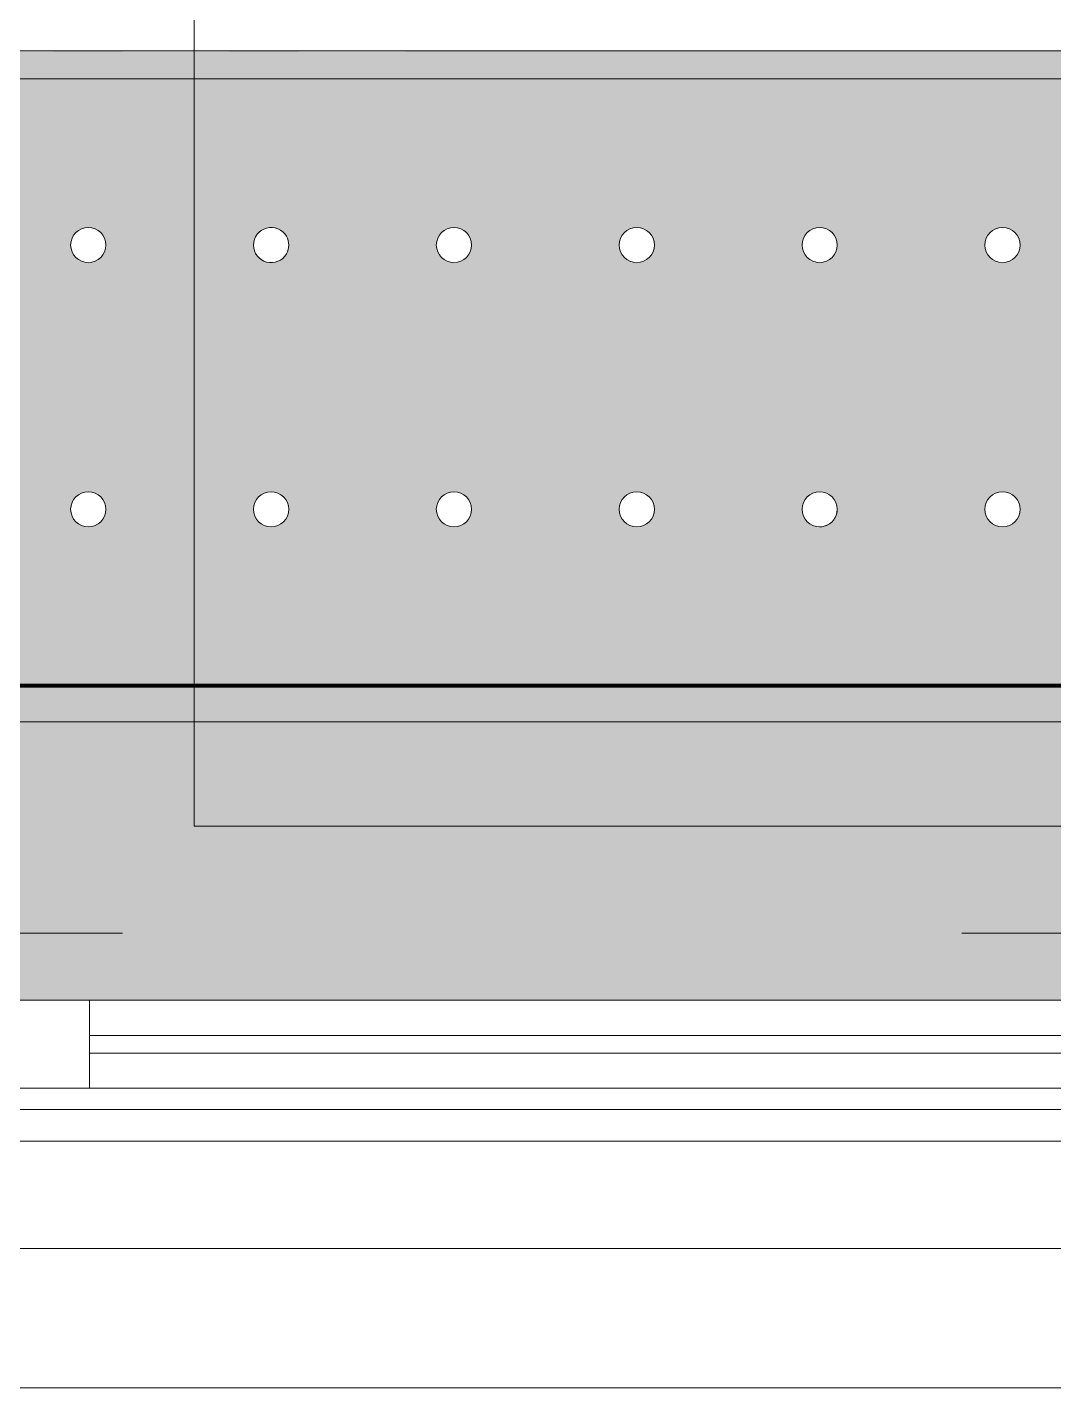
# Model space of a CAD drawing. Header units: millimetres. Extents: x 35144 to 233944, y -8553 to 29000.
# Drawn here: x 58075 to 58657, y -258 to 514 of the extents above; entities that cross this region are included whole.
import ezdxf

# ---------------------------------------------------------------- set-up
doc = ezdxf.new("R2010")
doc.units = ezdxf.units.MM
doc.linetypes.add('Осевая', pattern=[3175, 635, -476.25, 1587.5, -476.25])
for name, color, linetype, lineweight in [('A-GLAZ', 7, 'Continuous', 9), ('A-GLAZ-1', 7, 'Continuous', 13), ('A-WALL-IDEN', 7, 'Continuous', 9), ('Оси-2', 7, 'Осевая', 9)]:
    doc.layers.add(name, color=color, linetype=linetype, lineweight=lineweight)
for name, color, linetype, lineweight, true_color in [('A-WALL-1', 7, 'Continuous', 9, 0xc0c0c0), ('I-WALL-13', 7, 'Continuous', 53, 0xeaa7bf), ('I-WALL-6', 7, 'Continuous', 9, 0xc0c0c0), ('I-WALL-7', 7, 'Continuous', 9, 0xcbc7bf), ('S-WALL-ANLY', 7, 'Continuous', 13, 0x008040), ('Знаки-1', 9, 'Continuous', 9, 0x808080), ('Знаки-2', 7, 'Continuous', 9, 0xc1bbaf), ('Знаки-4', 7, 'Continuous', 9, 0xaba79f), ('Знаки-5', 7, 'Continuous', 9, 0xd5cdbe), ('Знаки-6', 7, 'Continuous', 9, 0xd1cabb), ('Знаки-7', 7, 'Continuous', 9, 0xccc5b7), ('Знаки-8', 7, 'Continuous', 9, 0xd4ccbd), ('Знаки-9', 7, 'Continuous', 9, 0xd6cebe)]:
    doc.layers.add(name, color=color, linetype=linetype, lineweight=lineweight, true_color=true_color)
doc.layers.add('Знаки-3', color=7, linetype='Continuous', lineweight=9, transparency=0.5)

# ---------------------------------------------------------------- blocks, each defined once
blk = doc.blocks.new('120_Окно_СКБ_2Ст - 120_Окно_СКБ_2Ст 2100х2500 _мал створка справа_-V16-План отделки стен 1 этажа в осях 17-23')
at = {"layer": 'A-GLAZ'}
for p, q in [((1050, -57), (-1050, -57)), ((-930, -107), (100, -107)), ((100, -117), (-930, -117))]:
    blk.add_line(p, q, dxfattribs=at)
at = {"layer": 'A-GLAZ-1'}
for p, q in [((150, -87), (-980, -87)), ((100, -137), (100, -87)), ((-1000, -137), (170, -137)), ((170, -137), (-1000, -137))]:
    blk.add_line(p, q, dxfattribs=at)
blk = doc.blocks.new('Зашивка радиатора_ с перфорацией М5 - Зашивка радиатора_ с перфорацией М5-V60-План отделки стен 1 этажа в осях 17-23')
at = {"layer": 'Знаки-3'}
h = blk.add_hatch(color=256, dxfattribs=at)
h.paths.add_polyline_path([(1699.28, 380), (1699.28, 369), (1719.28, 369), (1719.28, 359), (919.28, 359), (919.28, 369), (939.28, 369), (939.28, 380), (869.28, 380), (869.28, 369), (889.28, 369), (889.28, 359), (-280.72, 359), (-280.72, 369), (-260.72, 369), (-260.72, 380), (-310, 380), (-310, -179.94), (1749.28, -179), (1750, 380), (1719.28, 380)])
h.paths.add_polyline_path([(1650, 90.35), (1655, 89.02), (1658.66, 85.35), (1660, 80.35), (1658.66, 75.35), (1655, 71.69), (1650, 70.35), (1645, 71.69), (1641.34, 75.35), (1640, 80.35), (1641.34, 85.35), (1645, 89.02), (1647.41, 90.01)])
h.paths.add_polyline_path([(1546.25, 90.35), (1551.25, 89.02), (1554.91, 85.35), (1556.25, 80.35), (1554.91, 75.35), (1551.25, 71.69), (1546.25, 70.35), (1541.25, 71.69), (1537.59, 75.35), (1536.25, 80.35), (1537.59, 85.35), (1541.25, 89.02), (1543.66, 90.01)])
h.paths.add_polyline_path([(1338.75, 90.35), (1343.75, 89.02), (1347.41, 85.35), (1348.75, 80.35), (1347.41, 75.35), (1343.75, 71.69), (1338.75, 70.35), (1333.75, 71.69), (1330.09, 75.35), (1328.75, 80.35), (1330.09, 85.35), (1333.75, 89.02), (1336.16, 90.01)])
h.paths.add_polyline_path([(923.75, 90.35), (928.75, 89.02), (932.41, 85.35), (933.75, 80.35), (932.41, 75.35), (928.75, 71.69), (923.75, 70.35), (918.75, 71.69), (915.09, 75.35), (913.75, 80.35), (915.09, 85.35), (918.75, 89.02), (921.16, 90.01)])
h.paths.add_polyline_path([(1027.5, 90.35), (1032.5, 89.02), (1036.16, 85.35), (1037.5, 80.35), (1036.16, 75.35), (1032.5, 71.69), (1027.5, 70.35), (1022.5, 71.69), (1018.84, 75.35), (1017.5, 80.35), (1018.84, 85.35), (1022.5, 89.02), (1024.91, 90.01)])
h.paths.add_polyline_path([(1442.5, 90.35), (1447.5, 89.02), (1451.16, 85.35), (1452.5, 80.35), (1451.16, 75.35), (1447.5, 71.69), (1442.5, 70.35), (1437.5, 71.69), (1433.84, 75.35), (1432.5, 80.35), (1433.84, 85.35), (1437.5, 89.02), (1439.91, 90.01)])
h.paths.add_polyline_path([(405, 90.35), (410, 89.02), (413.66, 85.35), (415, 80.35), (413.66, 75.35), (410, 71.69), (405, 70.35), (400, 71.69), (396.34, 75.35), (395, 80.35), (396.34, 85.35), (400, 89.02), (402.41, 90.01)])
h.paths.add_polyline_path([(301.25, 90.35), (306.25, 89.02), (309.91, 85.35), (311.25, 80.35), (309.91, 75.35), (306.25, 71.69), (301.25, 70.35), (296.25, 71.69), (292.59, 75.35), (291.25, 80.35), (292.59, 85.35), (296.25, 89.02), (298.66, 90.01)])
h.paths.add_polyline_path([(1235, 90.35), (1240, 89.02), (1243.66, 85.35), (1245, 80.35), (1243.66, 75.35), (1240, 71.69), (1235, 70.35), (1230, 71.69), (1226.34, 75.35), (1225, 80.35), (1226.34, 85.35), (1230, 89.02), (1232.41, 90.01)])
h.paths.add_polyline_path([(197.5, 90.35), (202.5, 89.02), (206.16, 85.35), (207.5, 80.35), (206.16, 75.35), (202.5, 71.69), (197.5, 70.35), (192.5, 71.69), (188.84, 75.35), (187.5, 80.35), (188.84, 85.35), (192.5, 89.02), (194.91, 90.01)])
h.paths.add_polyline_path([(1131.25, 90.35), (1136.25, 89.02), (1139.91, 85.35), (1141.25, 80.35), (1139.91, 75.35), (1136.25, 71.69), (1131.25, 70.35), (1126.25, 71.69), (1122.59, 75.35), (1121.25, 80.35), (1122.59, 85.35), (1126.25, 89.02), (1128.66, 90.01)])
h.paths.add_polyline_path([(508.75, 90.35), (513.75, 89.02), (517.41, 85.35), (518.75, 80.35), (517.41, 75.35), (513.75, 71.69), (508.75, 70.35), (503.75, 71.69), (500.09, 75.35), (498.75, 80.35), (500.09, 85.35), (503.75, 89.02), (506.16, 90.01)])
h.paths.add_polyline_path([(820, 90.35), (825, 89.02), (828.66, 85.35), (830, 80.35), (828.66, 75.35), (825, 71.69), (820, 70.35), (815, 71.69), (811.34, 75.35), (810, 80.35), (811.34, 85.35), (815, 89.02), (817.41, 90.01)])
h.paths.add_polyline_path([(612.5, 90.35), (617.5, 89.02), (621.16, 85.35), (622.5, 80.35), (621.16, 75.35), (617.5, 71.69), (612.5, 70.35), (607.5, 71.69), (603.84, 75.35), (602.5, 80.35), (603.84, 85.35), (607.5, 89.02), (609.91, 90.01)])
h.paths.add_polyline_path([(716.25, 90.35), (721.25, 89.02), (724.91, 85.35), (726.25, 80.35), (724.91, 75.35), (721.25, 71.69), (716.25, 70.35), (711.25, 71.69), (707.59, 75.35), (706.25, 80.35), (707.59, 85.35), (711.25, 89.02), (713.66, 90.01)])
h.paths.add_polyline_path([(93.75, 90.35), (98.75, 89.02), (102.41, 85.35), (103.75, 80.35), (102.41, 75.35), (98.75, 71.69), (93.75, 70.35), (88.75, 71.69), (85.09, 75.35), (83.75, 80.35), (85.09, 85.35), (88.75, 89.02), (91.16, 90.01)])
h.paths.add_polyline_path([(-217.5, 90.35), (-212.5, 89.02), (-208.84, 85.35), (-207.5, 80.35), (-208.84, 75.35), (-212.5, 71.69), (-217.5, 70.35), (-222.5, 71.69), (-226.16, 75.35), (-227.5, 80.35), (-226.16, 85.35), (-222.5, 89.02), (-220.09, 90.01)])
h.paths.add_polyline_path([(-113.75, 90.35), (-108.75, 89.02), (-105.09, 85.35), (-103.75, 80.35), (-105.09, 75.35), (-108.75, 71.69), (-113.75, 70.35), (-118.75, 71.69), (-122.41, 75.35), (-123.75, 80.35), (-122.41, 85.35), (-118.75, 89.02), (-116.34, 90.01)])
h.paths.add_polyline_path([(-10, 90.35), (-5, 89.02), (-1.34, 85.35), (0, 80.35), (-1.34, 75.35), (-5, 71.69), (-10, 70.35), (-15, 71.69), (-18.66, 75.35), (-20, 80.35), (-18.66, 85.35), (-15, 89.02), (-12.59, 90.01)])
h.paths.add_polyline_path([(1546.25, -59.65), (1551.25, -60.98), (1554.91, -64.65), (1556.25, -69.65), (1554.91, -74.65), (1551.25, -78.31), (1546.25, -79.65), (1541.25, -78.31), (1537.59, -74.65), (1536.25, -69.65), (1537.59, -64.65), (1541.25, -60.98), (1543.66, -59.99)])
h.paths.add_polyline_path([(1650, -59.65), (1655, -60.98), (1658.66, -64.65), (1660, -69.65), (1658.66, -74.65), (1655, -78.31), (1650, -79.65), (1645, -78.31), (1641.34, -74.65), (1640, -69.65), (1641.34, -64.65), (1645, -60.98), (1647.41, -59.99)])
h.paths.add_polyline_path([(1442.5, -59.65), (1447.5, -60.98), (1451.16, -64.65), (1452.5, -69.65), (1451.16, -74.65), (1447.5, -78.31), (1442.5, -79.65), (1437.5, -78.31), (1433.84, -74.65), (1432.5, -69.65), (1433.84, -64.65), (1437.5, -60.98), (1439.91, -59.99)])
h.paths.add_polyline_path([(923.75, -59.65), (928.75, -60.98), (932.41, -64.65), (933.75, -69.65), (932.41, -74.65), (928.75, -78.31), (923.75, -79.65), (918.75, -78.31), (915.09, -74.65), (913.75, -69.65), (915.09, -64.65), (918.75, -60.98), (921.16, -59.99)])
h.paths.add_polyline_path([(1235, -59.65), (1240, -60.98), (1243.66, -64.65), (1245, -69.65), (1243.66, -74.65), (1240, -78.31), (1235, -79.65), (1230, -78.31), (1226.34, -74.65), (1225, -69.65), (1226.34, -64.65), (1230, -60.98), (1232.41, -59.99)])
h.paths.add_polyline_path([(1131.25, -59.65), (1136.25, -60.98), (1139.91, -64.65), (1141.25, -69.65), (1139.91, -74.65), (1136.25, -78.31), (1131.25, -79.65), (1126.25, -78.31), (1122.59, -74.65), (1121.25, -69.65), (1122.59, -64.65), (1126.25, -60.98), (1128.66, -59.99)])
h.paths.add_polyline_path([(820, -59.65), (825, -60.98), (828.66, -64.65), (830, -69.65), (828.66, -74.65), (825, -78.31), (820, -79.65), (815, -78.31), (811.34, -74.65), (810, -69.65), (811.34, -64.65), (815, -60.98), (817.41, -59.99)])
h.paths.add_polyline_path([(612.5, -59.65), (617.5, -60.98), (621.16, -64.65), (622.5, -69.65), (621.16, -74.65), (617.5, -78.31), (612.5, -79.65), (607.5, -78.31), (603.84, -74.65), (602.5, -69.65), (603.84, -64.65), (607.5, -60.98), (609.91, -59.99)])
h.paths.add_polyline_path([(197.5, -59.65), (202.5, -60.98), (206.16, -64.65), (207.5, -69.65), (206.16, -74.65), (202.5, -78.31), (197.5, -79.65), (192.5, -78.31), (188.84, -74.65), (187.5, -69.65), (188.84, -64.65), (192.5, -60.98), (194.91, -59.99)])
h.paths.add_polyline_path([(508.75, -59.65), (513.75, -60.98), (517.41, -64.65), (518.75, -69.65), (517.41, -74.65), (513.75, -78.31), (508.75, -79.65), (503.75, -78.31), (500.09, -74.65), (498.75, -69.65), (500.09, -64.65), (503.75, -60.98), (506.16, -59.99)])
h.paths.add_polyline_path([(301.25, -59.65), (306.25, -60.98), (309.91, -64.65), (311.25, -69.65), (309.91, -74.65), (306.25, -78.31), (301.25, -79.65), (296.25, -78.31), (292.59, -74.65), (291.25, -69.65), (292.59, -64.65), (296.25, -60.98), (298.66, -59.99)])
h.paths.add_polyline_path([(716.25, -59.65), (721.25, -60.98), (724.91, -64.65), (726.25, -69.65), (724.91, -74.65), (721.25, -78.31), (716.25, -79.65), (711.25, -78.31), (707.59, -74.65), (706.25, -69.65), (707.59, -64.65), (711.25, -60.98), (713.66, -59.99)])
h.paths.add_polyline_path([(405, -59.65), (410, -60.98), (413.66, -64.65), (415, -69.65), (413.66, -74.65), (410, -78.31), (405, -79.65), (400, -78.31), (396.34, -74.65), (395, -69.65), (396.34, -64.65), (400, -60.98), (402.41, -59.99)])
h.paths.add_polyline_path([(93.75, -59.65), (98.75, -60.98), (102.41, -64.65), (103.75, -69.65), (102.41, -74.65), (98.75, -78.31), (93.75, -79.65), (88.75, -78.31), (85.09, -74.65), (83.75, -69.65), (85.09, -64.65), (88.75, -60.98), (91.16, -59.99)])
h.paths.add_polyline_path([(1338.75, -59.65), (1343.75, -60.98), (1347.41, -64.65), (1348.75, -69.65), (1347.41, -74.65), (1343.75, -78.31), (1338.75, -79.65), (1333.75, -78.31), (1330.09, -74.65), (1328.75, -69.65), (1330.09, -64.65), (1333.75, -60.98), (1336.16, -59.99)])
h.paths.add_polyline_path([(1027.5, -59.65), (1032.5, -60.98), (1036.16, -64.65), (1037.5, -69.65), (1036.16, -74.65), (1032.5, -78.31), (1027.5, -79.65), (1022.5, -78.31), (1018.84, -74.65), (1017.5, -69.65), (1018.84, -64.65), (1022.5, -60.98), (1024.91, -59.99)])
h.paths.add_polyline_path([(-217.5, -59.65), (-212.5, -60.98), (-208.84, -64.65), (-207.5, -69.65), (-208.84, -74.65), (-212.5, -78.31), (-217.5, -79.65), (-222.5, -78.31), (-226.16, -74.65), (-227.5, -69.65), (-226.16, -64.65), (-222.5, -60.98), (-220.09, -59.99)])
h.paths.add_polyline_path([(-10, -59.65), (-5, -60.98), (-1.34, -64.65), (0, -69.65), (-1.34, -74.65), (-5, -78.31), (-10, -79.65), (-15, -78.31), (-18.66, -74.65), (-20, -69.65), (-18.66, -64.65), (-15, -60.98), (-12.59, -59.99)])
h.paths.add_polyline_path([(-113.75, -59.65), (-108.75, -60.98), (-105.09, -64.65), (-103.75, -69.65), (-105.09, -74.65), (-108.75, -78.31), (-113.75, -79.65), (-118.75, -78.31), (-122.41, -74.65), (-123.75, -69.65), (-122.41, -64.65), (-118.75, -60.98), (-116.34, -59.99)])
for points in [[(1735.6, -163.94), (-310, -163.94), (-310, -179.94), (1749.28, -179), (1749.28, -163.94), (1736.12, -163.94)], [(337.32, -163.94), (300, -163.94), (300.68, -179.94), (340, -179.94), (339.32, -163.94)], [(300, -163.94), (300.68, -179.94), (340, -179.94), (339.32, -163.94), (300.68, -163.94)], [(310.34, -163.94), (310, -163.94), (310.34, -179.94), (330, -179.94), (329.66, -163.94), (311.34, -163.94)], [(310.34, -163.94), (310, -163.94), (310.34, -179.94), (330, -179.94), (329.66, -163.94), (311.34, -163.94)], [(400, -163.94), (400.68, -179.94), (440, -179.94), (439.32, -163.94), (400.68, -163.94)], [(429.66, -163.94), (400, -163.94), (400.68, -179.94), (440, -179.94), (439.32, -163.94), (430, -163.94)], [(415, -163.94), (410, -163.94), (410.34, -179.94), (430, -179.94), (429.28, -163.94), (417.41, -163.94)], [(429.66, -163.94), (410, -163.94), (410.34, -179.94), (430, -179.94), (430, -163.94)], [(525.18, -163.94), (500, -163.94), (500.68, -179.94), (540, -179.94), (539.32, -163.94), (530, -163.94)], [(525, -163.94), (500, -163.94), (500.68, -179.94), (540, -179.94), (539.32, -163.94), (525.18, -163.94)], [(510.34, -163.94), (510, -163.94), (510.34, -179.94), (530, -179.94), (529.66, -163.94), (511.34, -163.94)], [(522.59, -163.94), (510, -163.94), (510.34, -179.94), (530, -179.94), (529.66, -163.94), (525, -163.94)], [(620, -163.94), (600, -163.94), (600.68, -179.94), (640, -179.94), (639.32, -163.94), (625.18, -163.94)], [(637.32, -163.94), (600, -163.94), (600.68, -179.94), (640, -179.94), (639.32, -163.94)], [(620, -163.94), (610, -163.94), (610.34, -179.94), (630, -179.94), (629.66, -163.94), (622.59, -163.94)], [(628.66, -163.94), (610, -163.94), (610.34, -179.94), (630, -179.94), (629.66, -163.94)], [(710.34, -163.94), (700, -163.94), (700.68, -179.94), (740, -179.94), (739.32, -163.94), (711.34, -163.94)], [(700, -163.94), (700.68, -179.94), (740, -179.94), (739.32, -163.94), (700.68, -163.94)], [(715, -163.94), (710, -163.94), (710.34, -179.94), (730, -179.94), (729.66, -163.94), (716.25, -163.94)], [(730, -163.94), (710, -163.94), (710.34, -179.94), (730, -179.94)], [(805.86, -163.94), (800, -163.94), (800.68, -179.94), (840, -179.94), (839.32, -163.94), (810, -163.94)], [(800, -163.94), (800.68, -179.94), (840, -179.94), (839.32, -163.94), (800.36, -163.94)], [(827.07, -163.94), (810, -163.94), (810.34, -179.94), (830, -179.94), (829.66, -163.94), (828.66, -163.94)], [(810.34, -163.94), (810, -163.94), (810.34, -179.94), (830, -179.94), (829.66, -163.94), (811.34, -163.94)]]:
    blk.add_hatch(color=256, dxfattribs=at).paths.add_polyline_path(points)
at = {"layer": 'Знаки-1'}
blk.add_line((-310, -179.94), (1750, -179.94), dxfattribs=at)
for centre, start, end in [((301.25, 80.35), 0, 180), ((405, 80.35), 0, 180), ((508.75, 80.35), 0, 180), ((612.5, 80.35), 0, 180), ((716.25, 80.35), 0, 180), ((820, 80.35), 0, 180), ((301.25, 80.35), 180, 0), ((405, 80.35), 180, 0), ((508.75, 80.35), 180, 0), ((612.5, 80.35), 180, 0), ((716.25, 80.35), 180, 0), ((820, 80.35), 180, 0), ((301.25, -69.65), 0, 180), ((405, -69.65), 0, 180), ((508.75, -69.65), 0, 180), ((612.5, -69.65), 0, 180), ((716.25, -69.65), 0, 150), ((820, -69.65), 0, 180), ((716.25, -69.65), 150.01323, 180), ((301.25, -69.65), 180, 0), ((405, -69.65), 180, 0), ((508.75, -69.65), 180, 0), ((612.5, -69.65), 180, 0), ((716.25, -69.65), 180, 209.98677), ((716.25, -69.65), 210, 0), ((820, -69.65), 180, 0)]:
    blk.add_arc(centre, 10, start, end, dxfattribs=at)
at = {"layer": 'Знаки-2'}
for p, q in [((300, -163.94), (240, -163.94)), ((300, -163.94), (340, -163.94)), ((340, -163.94), (300, -163.94)), ((400, -163.94), (340, -163.94)), ((400, -163.94), (410, -163.94)), ((410, -163.94), (400, -163.94)), ((410, -163.94), (430, -163.94)), ((430, -163.94), (410, -163.94)), ((430, -163.94), (440, -163.94)), ((440, -163.94), (430, -163.94)), ((500, -163.94), (440, -163.94)), ((500, -163.94), (540, -163.94)), ((540, -163.94), (500, -163.94)), ((600, -163.94), (540, -163.94)), ((600, -163.94), (640, -163.94)), ((640, -163.94), (600, -163.94)), ((700, -163.94), (640, -163.94)), ((700, -163.94), (710, -163.94)), ((710, -163.94), (700, -163.94)), ((710, -163.94), (730, -163.94)), ((730, -163.94), (710, -163.94)), ((730, -163.94), (740, -163.94)), ((740, -163.94), (730, -163.94)), ((800, -163.94), (740, -163.94)), ((800, -163.94), (840, -163.94)), ((840, -163.94), (800, -163.94)), ((900, -163.94), (840, -163.94)), ((240, -179.94), (300, -179.94)), ((300, -179.94), (340, -179.94)), ((340, -179.94), (300, -179.94)), ((340, -179.94), (400, -179.94)), ((400, -179.94), (410, -179.94)), ((400.68, -179.94), (400, -179.94)), ((410, -179.94), (400.68, -179.94)), ((410, -179.94), (430, -179.94)), ((430, -179.94), (410, -179.94)), ((430, -179.94), (434.14, -179.94)), ((437.32, -179.94), (430, -179.94)), ((434.14, -179.94), (440, -179.94)), ((440, -179.94), (437.32, -179.94)), ((440, -179.94), (500, -179.94)), ((500, -179.94), (540, -179.94)), ((540, -179.94), (500, -179.94)), ((540, -179.94), (600, -179.94)), ((600, -179.94), (640, -179.94)), ((640, -179.94), (600, -179.94)), ((640, -179.94), (700, -179.94)), ((700, -179.94), (710, -179.94)), ((710, -179.94), (700, -179.94)), ((710, -179.94), (730, -179.94)), ((730, -179.94), (710, -179.94)), ((730, -179.94), (740, -179.94)), ((740, -179.94), (730, -179.94)), ((740, -179.94), (800, -179.94)), ((800, -179.94), (834.14, -179.94)), ((840, -179.94), (800, -179.94)), ((834.14, -179.94), (840, -179.94)), ((840, -179.94), (900, -179.94))]:
    blk.add_line(p, q, dxfattribs=at)
at = {"layer": 'Знаки-4'}
for p, q in [((-262.14, -163.94), (1700.94, -163.94)), ((1750, -179.94), (-310, -179.94)), ((1750, -179.94), (-310, -179.94))]:
    blk.add_line(p, q, dxfattribs=at)
for centre, start, end in [((301.25, 80.35), 0, 180), ((405, 80.35), 105, 180), ((405, 80.35), 90, 105), ((405, 80.35), 0, 90), ((508.75, 80.35), 0, 180), ((612.5, 80.35), 0, 180), ((716.25, 80.35), 0, 180), ((820, 80.35), 0, 180), ((301.25, 80.35), 180, 360), ((405, 80.35), 180, 360), ((508.75, 80.35), 180, 360), ((612.5, 80.35), 180, 360), ((716.25, 80.35), 180, 0), ((820, 80.35), 180, 360), ((301.25, -69.65), 0, 180), ((405, -69.65), 0, 180), ((508.75, -69.65), 0, 180), ((612.5, -69.65), 0, 180), ((716.25, -69.65), 0, 150), ((820, -69.65), 0, 180), ((716.25, -69.65), 150.01323, 180), ((301.25, -69.65), 180, 360), ((405, -69.65), 180, 360), ((508.75, -69.65), 180, 360), ((612.5, -69.65), 180, 360), ((716.25, -69.65), 180, 209.98677), ((716.25, -69.65), 210, 360), ((820, -69.65), 180, 360)]:
    blk.add_arc(centre, 10, start, end, dxfattribs=at)
at = {"layer": 'Знаки-5'}
for p, q in [((314.82, -163.94), (311.34, -163.94)), ((325, -163.94), (315, -163.94)), ((328.66, -163.94), (325.18, -163.94)), ((414.82, -163.94), (411.34, -163.94)), ((425, -163.94), (415, -163.94)), ((428.66, -163.94), (425.18, -163.94)), ((514.82, -163.94), (511.34, -163.94)), ((522.05, -163.94), (515, -163.94)), ((525, -163.94), (522.59, -163.94)), ((528.66, -163.94), (525.18, -163.94)), ((614.82, -163.94), (611.34, -163.94)), ((614.82, -163.94), (614.82, -163.94)), ((614.82, -163.94), (614.82, -163.94)), ((625, -163.94), (615, -163.94)), ((628.66, -163.94), (625.18, -163.94)), ((714.82, -163.94), (711.34, -163.94)), ((725, -163.94), (715, -163.94)), ((728.66, -163.94), (725.18, -163.94)), ((814.82, -163.94), (811.34, -163.94)), ((825, -163.94), (815, -163.94)), ((828.66, -163.94), (825.18, -163.94)), ((311.34, -179.94), (314.82, -179.94)), ((315, -179.94), (325, -179.94)), ((325.18, -179.94), (328.66, -179.94)), ((411.34, -179.94), (414.82, -179.94)), ((415, -179.94), (425, -179.94)), ((425.18, -179.94), (428.66, -179.94)), ((511.34, -179.94), (514.82, -179.94)), ((515, -179.94), (522.05, -179.94)), ((522.59, -179.94), (525, -179.94)), ((525.18, -179.94), (528.66, -179.94)), ((611.34, -179.94), (614.82, -179.94)), ((614.82, -179.94), (614.82, -179.94)), ((614.82, -179.94), (614.82, -179.94)), ((615, -179.94), (625, -179.94)), ((625.18, -179.94), (628.66, -179.94)), ((711.34, -179.94), (714.82, -179.94)), ((715, -179.94), (725, -179.94)), ((725.18, -179.94), (728.66, -179.94)), ((811.34, -179.94), (814.82, -179.94)), ((815, -179.94), (825, -179.94)), ((825.18, -179.94), (828.66, -179.94))]:
    blk.add_line(p, q, dxfattribs=at)
at = {"layer": 'Знаки-6'}
for p, q in [((310, -163.94), (300.68, -163.94)), ((311.28, -163.94), (314.82, -163.94)), ((314.82, -163.94), (311.28, -163.94)), ((315, -163.94), (325, -163.94)), ((325, -163.94), (315, -163.94)), ((325.18, -163.94), (328.72, -163.94)), ((328.72, -163.94), (325.18, -163.94)), ((336.51, -163.94), (330, -163.94)), ((339.32, -163.94), (337.32, -163.94)), ((410, -163.94), (400.68, -163.94)), ((410, -163.94), (411.34, -163.94)), ((410.34, -163.94), (410, -163.94)), ((411.34, -163.94), (410.34, -163.94)), ((411.34, -163.94), (412.93, -163.94)), ((412.93, -163.94), (411.34, -163.94)), ((412.93, -163.94), (414.81, -163.94)), ((414.81, -163.94), (412.93, -163.94)), ((415, -163.94), (420, -163.94)), ((417.41, -163.94), (415, -163.94)), ((420, -163.94), (417.41, -163.94)), ((420, -163.94), (422.59, -163.94)), ((425, -163.94), (420, -163.94)), ((422.59, -163.94), (425, -163.94)), ((425.19, -163.94), (428.66, -163.94)), ((427.07, -163.94), (425.19, -163.94)), ((428.66, -163.94), (427.07, -163.94)), ((428.66, -163.94), (429.66, -163.94)), ((430, -163.94), (428.66, -163.94)), ((429.66, -163.94), (430, -163.94)), ((439.32, -163.94), (430, -163.94)), ((510, -163.94), (500.68, -163.94)), ((510, -163.94), (510.34, -163.94)), ((514.81, -163.94), (510, -163.94)), ((510.34, -163.94), (514.81, -163.94)), ((515, -163.94), (517.41, -163.94)), ((525, -163.94), (515, -163.94)), ((517.41, -163.94), (520, -163.94)), ((520, -163.94), (525, -163.94)), ((525.19, -163.94), (530, -163.94)), ((530, -163.94), (525.19, -163.94)), ((539.32, -163.94), (530, -163.94)), ((610, -163.94), (600.68, -163.94)), ((611.28, -163.94), (614.82, -163.94)), ((614.82, -163.94), (611.28, -163.94)), ((615, -163.94), (625, -163.94)), ((620, -163.94), (615, -163.94)), ((625, -163.94), (620, -163.94)), ((625.18, -163.94), (628.72, -163.94)), ((628.72, -163.94), (625.18, -163.94)), ((639.32, -163.94), (630, -163.94)), ((710, -163.94), (700.68, -163.94)), ((710, -163.94), (714.81, -163.94)), ((710.34, -163.94), (710, -163.94)), ((711.34, -163.94), (710.34, -163.94)), ((712.93, -163.94), (711.34, -163.94)), ((714.81, -163.94), (712.93, -163.94)), ((715, -163.94), (717.41, -163.94)), ((717.41, -163.94), (715, -163.94)), ((717.41, -163.94), (725, -163.94)), ((720, -163.94), (717.41, -163.94)), ((722.59, -163.94), (720, -163.94)), ((725, -163.94), (722.59, -163.94)), ((725.19, -163.94), (727.07, -163.94)), ((727.07, -163.94), (725.19, -163.94)), ((727.07, -163.94), (728.66, -163.94)), ((728.66, -163.94), (727.07, -163.94)), ((728.66, -163.94), (729.66, -163.94)), ((729.66, -163.94), (728.66, -163.94)), ((729.66, -163.94), (730, -163.94)), ((730, -163.94), (729.66, -163.94)), ((739.32, -163.94), (730, -163.94)), ((810, -163.94), (800.68, -163.94)), ((810, -163.94), (814.81, -163.94)), ((814.81, -163.94), (810, -163.94)), ((815, -163.94), (825, -163.94)), ((825, -163.94), (815, -163.94)), ((825.19, -163.94), (830, -163.94)), ((830, -163.94), (825.19, -163.94)), ((839.32, -163.94), (830, -163.94)), ((300.68, -179.94), (310, -179.94)), ((311.28, -179.94), (314.82, -179.94)), ((314.82, -179.94), (311.28, -179.94)), ((315, -179.94), (325, -179.94)), ((325, -179.94), (315, -179.94)), ((325.18, -179.94), (328.72, -179.94)), ((328.72, -179.94), (325.18, -179.94)), ((330, -179.94), (336.51, -179.94)), ((337.32, -179.94), (339.32, -179.94)), ((400.68, -179.94), (410, -179.94)), ((410, -179.94), (414.81, -179.94)), ((410.34, -179.94), (410, -179.94)), ((411.34, -179.94), (410.34, -179.94)), ((412.93, -179.94), (411.34, -179.94)), ((414.81, -179.94), (412.93, -179.94)), ((415, -179.94), (425, -179.94)), ((422.59, -179.94), (415, -179.94)), ((425, -179.94), (422.59, -179.94)), ((425.19, -179.94), (427.07, -179.94)), ((429.66, -179.94), (425.19, -179.94)), ((427.07, -179.94), (430, -179.94)), ((430, -179.94), (429.66, -179.94)), ((430, -179.94), (439.32, -179.94)), ((500.68, -179.94), (510, -179.94)), ((510, -179.94), (510.34, -179.94)), ((510.34, -179.94), (510, -179.94)), ((510.34, -179.94), (511.34, -179.94)), ((511.34, -179.94), (510.34, -179.94)), ((511.34, -179.94), (514.81, -179.94)), ((512.93, -179.94), (511.34, -179.94)), ((514.81, -179.94), (512.93, -179.94)), ((515, -179.94), (517.41, -179.94)), ((517.41, -179.94), (515, -179.94)), ((517.41, -179.94), (520, -179.94)), ((520, -179.94), (517.41, -179.94)), ((520, -179.94), (525, -179.94)), ((525, -179.94), (520, -179.94)), ((525.19, -179.94), (528.66, -179.94)), ((527.07, -179.94), (525.19, -179.94)), ((528.66, -179.94), (527.07, -179.94)), ((528.66, -179.94), (529.66, -179.94)), ((530, -179.94), (528.66, -179.94)), ((529.66, -179.94), (530, -179.94)), ((530, -179.94), (539.32, -179.94)), ((600.68, -179.94), (610, -179.94)), ((611.28, -179.94), (614.82, -179.94)), ((614.82, -179.94), (611.28, -179.94)), ((615, -179.94), (625, -179.94)), ((625, -179.94), (615, -179.94)), ((625.18, -179.94), (628.72, -179.94)), ((628.72, -179.94), (625.18, -179.94)), ((630, -179.94), (639.32, -179.94)), ((700.68, -179.94), (710, -179.94)), ((710, -179.94), (714.81, -179.94)), ((714.81, -179.94), (710, -179.94)), ((715, -179.94), (725, -179.94)), ((725, -179.94), (715, -179.94)), ((725.19, -179.94), (730, -179.94)), ((730, -179.94), (725.19, -179.94)), ((730, -179.94), (739.32, -179.94)), ((800.68, -179.94), (810, -179.94)), ((810, -179.94), (814.81, -179.94)), ((814.81, -179.94), (810, -179.94)), ((815, -179.94), (825, -179.94)), ((825, -179.94), (815, -179.94)), ((825.19, -179.94), (830, -179.94)), ((830, -179.94), (825.19, -179.94)), ((830, -179.94), (839.32, -179.94))]:
    blk.add_line(p, q, dxfattribs=at)
at = {"layer": 'Знаки-7'}
for p, q in [((300, -163.94), (310, -163.94)), ((305.86, -163.94), (300, -163.94)), ((310, -163.94), (305.86, -163.94)), ((310, -163.94), (314.81, -163.94)), ((314.81, -163.94), (310, -163.94)), ((315, -163.94), (325, -163.94)), ((325, -163.94), (315, -163.94)), ((325.19, -163.94), (330, -163.94)), ((330, -163.94), (325.19, -163.94)), ((330, -163.94), (340, -163.94)), ((339.32, -163.94), (330, -163.94)), ((340, -163.94), (339.32, -163.94)), ((400, -163.94), (400.68, -163.94)), ((410, -163.94), (400, -163.94)), ((400.68, -163.94), (410, -163.94)), ((411.28, -163.94), (414.82, -163.94)), ((414.82, -163.94), (411.28, -163.94)), ((415, -163.94), (425, -163.94)), ((425, -163.94), (415, -163.94)), ((425.18, -163.94), (428.72, -163.94)), ((428.72, -163.94), (425.18, -163.94)), ((430, -163.94), (440, -163.94)), ((440, -163.94), (430, -163.94)), ((500, -163.94), (510, -163.94)), ((510, -163.94), (500, -163.94)), ((510, -163.94), (510.34, -163.94)), ((514.81, -163.94), (510, -163.94)), ((510.34, -163.94), (514.81, -163.94)), ((515, -163.94), (517.41, -163.94)), ((525, -163.94), (515, -163.94)), ((517.41, -163.94), (525, -163.94)), ((525.19, -163.94), (530, -163.94)), ((530, -163.94), (525.19, -163.94)), ((530, -163.94), (540, -163.94)), ((540, -163.94), (530, -163.94)), ((600, -163.94), (610, -163.94)), ((610, -163.94), (600, -163.94)), ((610, -163.94), (622.59, -163.94)), ((617.41, -163.94), (610, -163.94)), ((625, -163.94), (617.41, -163.94)), ((622.59, -163.94), (625, -163.94)), ((625.19, -163.94), (630, -163.94)), ((627.07, -163.94), (625.19, -163.94)), ((630, -163.94), (627.07, -163.94)), ((630, -163.94), (640, -163.94)), ((640, -163.94), (630, -163.94)), ((700, -163.94), (710, -163.94)), ((705.86, -163.94), (700, -163.94)), ((710, -163.94), (705.86, -163.94)), ((711.28, -163.94), (714.82, -163.94)), ((714.82, -163.94), (711.28, -163.94)), ((715, -163.94), (720, -163.94)), ((725, -163.94), (715, -163.94)), ((720, -163.94), (725, -163.94)), ((725.18, -163.94), (728.72, -163.94)), ((728.72, -163.94), (725.18, -163.94)), ((730, -163.94), (740, -163.94)), ((740, -163.94), (730, -163.94)), ((800, -163.94), (810, -163.94)), ((810, -163.94), (800, -163.94)), ((810, -163.94), (814.81, -163.94)), ((814.81, -163.94), (810, -163.94)), ((815, -163.94), (825, -163.94)), ((825, -163.94), (815, -163.94)), ((825.19, -163.94), (830, -163.94)), ((830, -163.94), (825.19, -163.94)), ((830, -163.94), (840, -163.94)), ((840, -163.94), (830, -163.94)), ((300, -179.94), (310, -179.94)), ((310, -179.94), (300, -179.94)), ((310, -179.94), (314.81, -179.94)), ((314.81, -179.94), (310, -179.94)), ((315, -179.94), (325, -179.94)), ((325, -179.94), (315, -179.94)), ((325.19, -179.94), (330, -179.94)), ((330, -179.94), (325.19, -179.94)), ((330, -179.94), (340, -179.94)), ((340, -179.94), (330, -179.94)), ((400, -179.94), (410, -179.94)), ((410, -179.94), (400, -179.94)), ((411.28, -179.94), (414.82, -179.94)), ((414.82, -179.94), (411.28, -179.94)), ((415, -179.94), (425, -179.94)), ((425, -179.94), (415, -179.94)), ((425.18, -179.94), (428.72, -179.94)), ((428.72, -179.94), (425.18, -179.94)), ((430, -179.94), (440, -179.94)), ((440, -179.94), (430, -179.94)), ((500, -179.94), (510, -179.94)), ((510, -179.94), (500, -179.94)), ((510, -179.94), (514.81, -179.94)), ((514.81, -179.94), (510, -179.94)), ((515, -179.94), (525, -179.94)), ((525, -179.94), (515, -179.94)), ((525.19, -179.94), (530, -179.94)), ((530, -179.94), (525.19, -179.94)), ((530, -179.94), (540, -179.94)), ((540, -179.94), (530, -179.94)), ((600, -179.94), (610, -179.94)), ((610, -179.94), (600, -179.94)), ((610, -179.94), (625, -179.94)), ((625, -179.94), (610, -179.94)), ((625.19, -179.94), (630, -179.94)), ((630, -179.94), (625.19, -179.94)), ((630, -179.94), (640, -179.94)), ((640, -179.94), (630, -179.94)), ((700, -179.94), (710, -179.94)), ((710, -179.94), (700, -179.94)), ((711.28, -179.94), (714.82, -179.94)), ((714.82, -179.94), (711.28, -179.94)), ((715, -179.94), (725, -179.94)), ((725, -179.94), (715, -179.94)), ((725.18, -179.94), (728.72, -179.94)), ((728.72, -179.94), (725.18, -179.94)), ((730, -179.94), (740, -179.94)), ((740, -179.94), (730, -179.94)), ((800, -179.94), (810, -179.94)), ((810, -179.94), (800, -179.94)), ((810, -179.94), (814.81, -179.94)), ((814.81, -179.94), (810, -179.94)), ((815, -179.94), (825, -179.94)), ((825, -179.94), (815, -179.94)), ((825.19, -179.94), (830, -179.94)), ((830, -179.94), (825.19, -179.94)), ((830, -179.94), (840, -179.94)), ((840, -179.94), (830, -179.94))]:
    blk.add_line(p, q, dxfattribs=at)
at = {"layer": 'Знаки-8'}
for p, q in [((310, -163.94), (310.34, -163.94)), ((312.93, -163.94), (310, -163.94)), ((310.34, -163.94), (314.81, -163.94)), ((314.81, -163.94), (312.93, -163.94)), ((315, -163.94), (325, -163.94)), ((322.59, -163.94), (315, -163.94)), ((325, -163.94), (322.59, -163.94)), ((325.19, -163.94), (328.66, -163.94)), ((328.66, -163.94), (325.19, -163.94)), ((328.66, -163.94), (329.66, -163.94)), ((330, -163.94), (328.66, -163.94)), ((329.66, -163.94), (330, -163.94)), ((411.28, -163.94), (414.82, -163.94)), ((414.82, -163.94), (411.28, -163.94)), ((415, -163.94), (425, -163.94)), ((425, -163.94), (415, -163.94)), ((425.18, -163.94), (428.72, -163.94)), ((428.72, -163.94), (425.18, -163.94)), ((429.31, -163.94), (430, -163.94)), ((430, -163.94), (429.31, -163.94)), ((511.28, -163.94), (514.82, -163.94)), ((514.82, -163.94), (511.28, -163.94)), ((515, -163.94), (522.07, -163.94)), ((520, -163.94), (515, -163.94)), ((522.07, -163.94), (520, -163.94)), ((522.61, -163.94), (525, -163.94)), ((525, -163.94), (522.61, -163.94)), ((525.18, -163.94), (528.72, -163.94)), ((528.72, -163.94), (525.18, -163.94)), ((610, -163.94), (610.34, -163.94)), ((612.93, -163.94), (610, -163.94)), ((610.34, -163.94), (615, -163.94)), ((617.41, -163.94), (612.93, -163.94)), ((615, -163.94), (625, -163.94)), ((620, -163.94), (617.41, -163.94)), ((625, -163.94), (620, -163.94)), ((625.19, -163.94), (629.66, -163.94)), ((628.66, -163.94), (625.19, -163.94)), ((630, -163.94), (628.66, -163.94)), ((629.66, -163.94), (630, -163.94)), ((711.28, -163.94), (714.82, -163.94)), ((714.82, -163.94), (711.28, -163.94)), ((715, -163.94), (725, -163.94)), ((720, -163.94), (715, -163.94)), ((725, -163.94), (720, -163.94)), ((725.18, -163.94), (728.72, -163.94)), ((728.72, -163.94), (725.18, -163.94)), ((811.28, -163.94), (814.82, -163.94)), ((814.82, -163.94), (811.28, -163.94)), ((815, -163.94), (825, -163.94)), ((820, -163.94), (815, -163.94)), ((825, -163.94), (820, -163.94)), ((825.18, -163.94), (828.72, -163.94)), ((828.72, -163.94), (825.18, -163.94)), ((310, -179.94), (314.81, -179.94)), ((314.81, -179.94), (310, -179.94)), ((315, -179.94), (325, -179.94)), ((325, -179.94), (315, -179.94)), ((325.19, -179.94), (330, -179.94)), ((330, -179.94), (325.19, -179.94)), ((411.28, -179.94), (414.82, -179.94)), ((414.82, -179.94), (411.28, -179.94)), ((415, -179.94), (425, -179.94)), ((425, -179.94), (415, -179.94)), ((425.18, -179.94), (428.72, -179.94)), ((428.72, -179.94), (425.18, -179.94)), ((429.31, -179.94), (430, -179.94)), ((430, -179.94), (429.31, -179.94)), ((511.28, -179.94), (514.82, -179.94)), ((514.82, -179.94), (511.28, -179.94)), ((515, -179.94), (520, -179.94)), ((520, -179.94), (515, -179.94)), ((520, -179.94), (522.07, -179.94)), ((522.07, -179.94), (520, -179.94)), ((522.61, -179.94), (525, -179.94)), ((525, -179.94), (522.61, -179.94)), ((525.18, -179.94), (528.72, -179.94)), ((528.72, -179.94), (525.18, -179.94)), ((610, -179.94), (611.34, -179.94)), ((625, -179.94), (610, -179.94)), ((611.34, -179.94), (620, -179.94)), ((620, -179.94), (622.59, -179.94)), ((622.59, -179.94), (625, -179.94)), ((625.19, -179.94), (627.07, -179.94)), ((629.66, -179.94), (625.19, -179.94)), ((627.07, -179.94), (630, -179.94)), ((630, -179.94), (629.66, -179.94)), ((711.28, -179.94), (714.82, -179.94)), ((714.82, -179.94), (711.28, -179.94)), ((715, -179.94), (725, -179.94)), ((725, -179.94), (715, -179.94)), ((725.18, -179.94), (728.72, -179.94)), ((728.72, -179.94), (725.18, -179.94)), ((811.28, -179.94), (814.82, -179.94)), ((814.82, -179.94), (811.28, -179.94)), ((815, -179.94), (825, -179.94)), ((825, -179.94), (815, -179.94)), ((825.18, -179.94), (828.72, -179.94)), ((828.72, -179.94), (825.18, -179.94))]:
    blk.add_line(p, q, dxfattribs=at)
at = {"layer": 'Знаки-9'}
for p, q in [((429.31, -163.94), (430, -163.94)), ((430, -163.94), (429.31, -163.94)), ((429.31, -179.94), (430, -179.94)), ((430, -179.94), (429.31, -179.94))]:
    blk.add_line(p, q, dxfattribs=at)

msp = doc.modelspace()

# ---------------------------------------------------------------- linework, layer by layer
at = {"layer": 'A-WALL-1'}
msp.add_line((64260, -258), (49060, -258), dxfattribs=at)
at = {"layer": 'A-WALL-IDEN'}
for p, q in [((58169.3, 60.83), (58169.3, 764.76)), ((59236.13, 60.83), (58169.3, 60.83))]:
    msp.add_line(p, q, dxfattribs=at)
at = {"layer": 'I-WALL-13'}
for p, q in [((59182.65, 140), (57239.8, 140)), ((57240.1, 141), (59182.37, 141))]:
    msp.add_line(p, q, dxfattribs=at)
at = {"layer": 'I-WALL-6'}
msp.add_line((59260, -100), (57160, -100), dxfattribs=at)
at = {"layer": 'I-WALL-7'}
msp.add_line((57234.77, 120), (59055.69, 120), dxfattribs=at)
at = {"layer": 'S-WALL-ANLY'}
msp.add_line((59260, -179), (57160, -179), dxfattribs=at)
at = {"layer": 'Оси-2'}
msp.add_line((38443.67, 0), (82200, 0), dxfattribs=at)

# ---------------------------------------------------------------- block references
at = {"layer": 'A-GLAZ', "rotation": 180}
msp.add_blockref('120_Окно_СКБ_2Ст - 120_Окно_СКБ_2Ст 2100х2500 _мал створка справа_-V16-План отделки стен 1 этажа в осях 17-23', (58210, -175), dxfattribs=at)
at = {"layer": 'Знаки-7', "rotation": 180}
msp.add_blockref('Зашивка радиатора_ с перфорацией М5 - Зашивка радиатора_ с перфорацией М5-V60-План отделки стен 1 этажа в осях 17-23', (58929.28, 321), dxfattribs=at)

doc.saveas('drawing.dxf')
